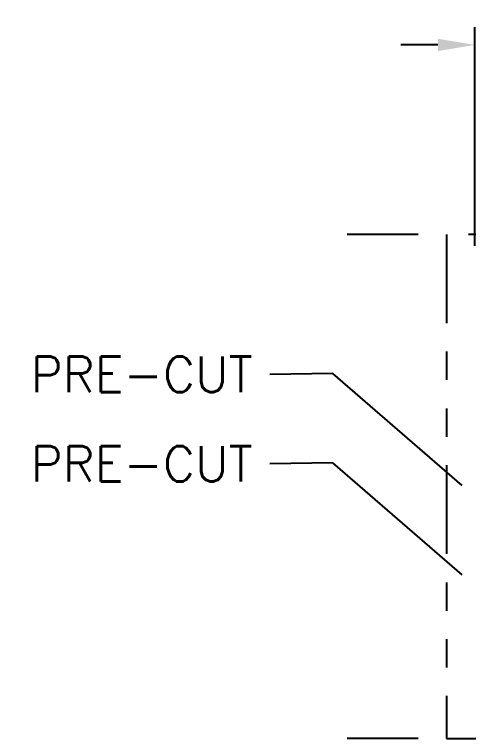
# Model space of a CAD drawing. Header units: inches. Extents: x 0.3 to 16.7, y 0.1 to 10.9.
# Drawn here: x 9.387 to 10.986, y 5.213 to 7.762 of the extents above; entities that cross this region are included whole.
import ezdxf

# ---------------------------------------------------------------- set-up
doc = ezdxf.new("R2010")
doc.units = ezdxf.units.IN
doc.header["$MEASUREMENT"] = 0
doc.header["$PDSIZE"] = -1
doc.linetypes.add('PHANTOM', pattern=[2.5, 1.25, -0.25, 0.25, -0.25, 0.25, -0.25])
doc.layers.add('DIM', color=7, linetype='Continuous')
doc.layers.add('phantom', color=7, linetype='PHANTOM')
doc.styles.add('ROMANS', font='ROMANS.SHX')
doc.dimstyles.get("Standard").update_dxf_attribs({"dimtxt": 0.18, "dimasz": 0.18, "dimexe": 0.18, "dimexo": 0.0625, "dimgap": 0.09, "dimtad": 0, "dimtih": 1, "dimtoh": 1, "dimdec": 4, "dimzin": 0, "dimdsep": 46, "dimtxsty": 'Standard', "dimcen": 0.09, "dimadec": 0, "dimazin": 0, "dimtfac": 1, "dimtdec": 4, "dimtofl": 0, "dimtmove": 0, "dimatfit": 3, "dimfxl": 0, "dimtolj": 1, "dimtzin": 0, "dimarcsym": 0})

# ---------------------------------------------------------------- blocks, each defined once
blk = doc.blocks.new('*D2')
at = {"layer": 'Defpoints', "color": 0}
for p in [(11.5991, 7.6552), (11.0085, 6.8881), (11.5991, 6.8881)]:
    blk.add_point(p, dxfattribs=at)
at = {"layer": 'DIM', "color": 0, "lineweight": -2}
for p, q in [((11.0085, 6.9481), (11.0085, 7.7177)), ((11.5991, 6.9481), (11.5991, 7.7177)), ((10.8785, 7.6552), (10.7485, 7.6552)), ((11.7291, 7.6552), (11.8591, 7.6552))]:
    blk.add_line(p, q, dxfattribs=at)
at = {"layer": 'DIM', "color": 0}
for points in [[(10.8785, 7.6769), (10.8785, 7.6335), (11.0085, 7.6552)], [(11.7291, 7.6769), (11.7291, 7.6335), (11.5991, 7.6552)]]:
    blk.add_solid(points, dxfattribs=at)
at = {"layer": 'DIM', "color": 0, "insert": (11.3038, 7.6552), "char_height": 0.125, "attachment_point": 5, "style": 'ROMANS'}
blk.add_mtext('\\A1;(15)', dxfattribs=at)

msp = doc.modelspace()

# ---------------------------------------------------------------- linework, layer by layer
at = {"layer": 'DIM'}
for p, q in [((10.8085, 6.9881), (10.5585, 6.9881)), ((10.8085, 5.2133), (10.5585, 5.2133)), ((10.8085, 5.2133), (10.5585, 5.2133)), ((10.8085, 5.2133), (10.5585, 5.2133))]:
    msp.add_line(p, q, dxfattribs=at)
at = {"layer": 'phantom', "ltscale": 0.25}
msp.add_lwpolyline([(10.9085, 6.9881), (10.9085, 5.2133), (11.6991, 5.2133), (11.6991, 6.9881)], close=True, dxfattribs=at)

# ---------------------------------------------------------------- texts
at = {"layer": 'DIM', "char_height": 0.125, "attachment_point": 6, "style": 'ROMANS'}
for s, insert in [('\\A1;', (10.194, 6.6157)), ('\\A1;PRE-CUT', (10.2268, 6.4954)), ('\\A1;PRE-CUT', (10.2268, 6.1804))]:
    msp.add_mtext(s, dxfattribs=dict(at, insert=insert))

# ---------------------------------------------------------------- dimensions: what is measured, and where the dimension line sits
at = {"layer": 'DIM'}
dim = msp.add_linear_dim(base=(11.5991, 7.6552), p1=(11.0085, 6.8881), p2=(11.5991, 6.8881), text='(<>)', dimstyle='Standard', override={"dimtxt": 0.125, "dimasz": 0.13, "dimexe": 0.0625, "dimexo": 0.06, "dimgap": 0.06, "dimdec": 0, "dimlfac": 25.4, "dimzin": 4, "dimtxsty": 'ROMANS', "dimazin": 1, "dimtdec": 0, "dimtzin": 4}, dxfattribs=at)
dim.commit()
dim.dimension.update_dxf_attribs({"geometry": '*D2', "text_midpoint": (11.3038, 7.6552)})

# ---------------------------------------------------------------- leaders
at = {"layer": 'DIM', "annotation_type": 0, "has_hookline": 1, "hookline_direction": 1, "text_width": 0.8393}
for points in [[(10.964, 6.1041), (10.508, 6.4988), (10.2868, 6.4954)], [(10.964, 5.7891), (10.508, 6.1838), (10.2868, 6.1804)]]:
    msp.add_leader(points, dimstyle='Standard', override={"dimtxt": 0.125, "dimasz": 0.13, "dimexe": 0.0625, "dimexo": 0.06, "dimgap": 0.06, "dimdec": 0, "dimlfac": 25.4, "dimzin": 4, "dimtxsty": 'ROMANS', "dimazin": 1, "dimtdec": 0, "dimldrblk": 'None', "dimtzin": 4}, dxfattribs=at)

doc.saveas('drawing.dxf')
